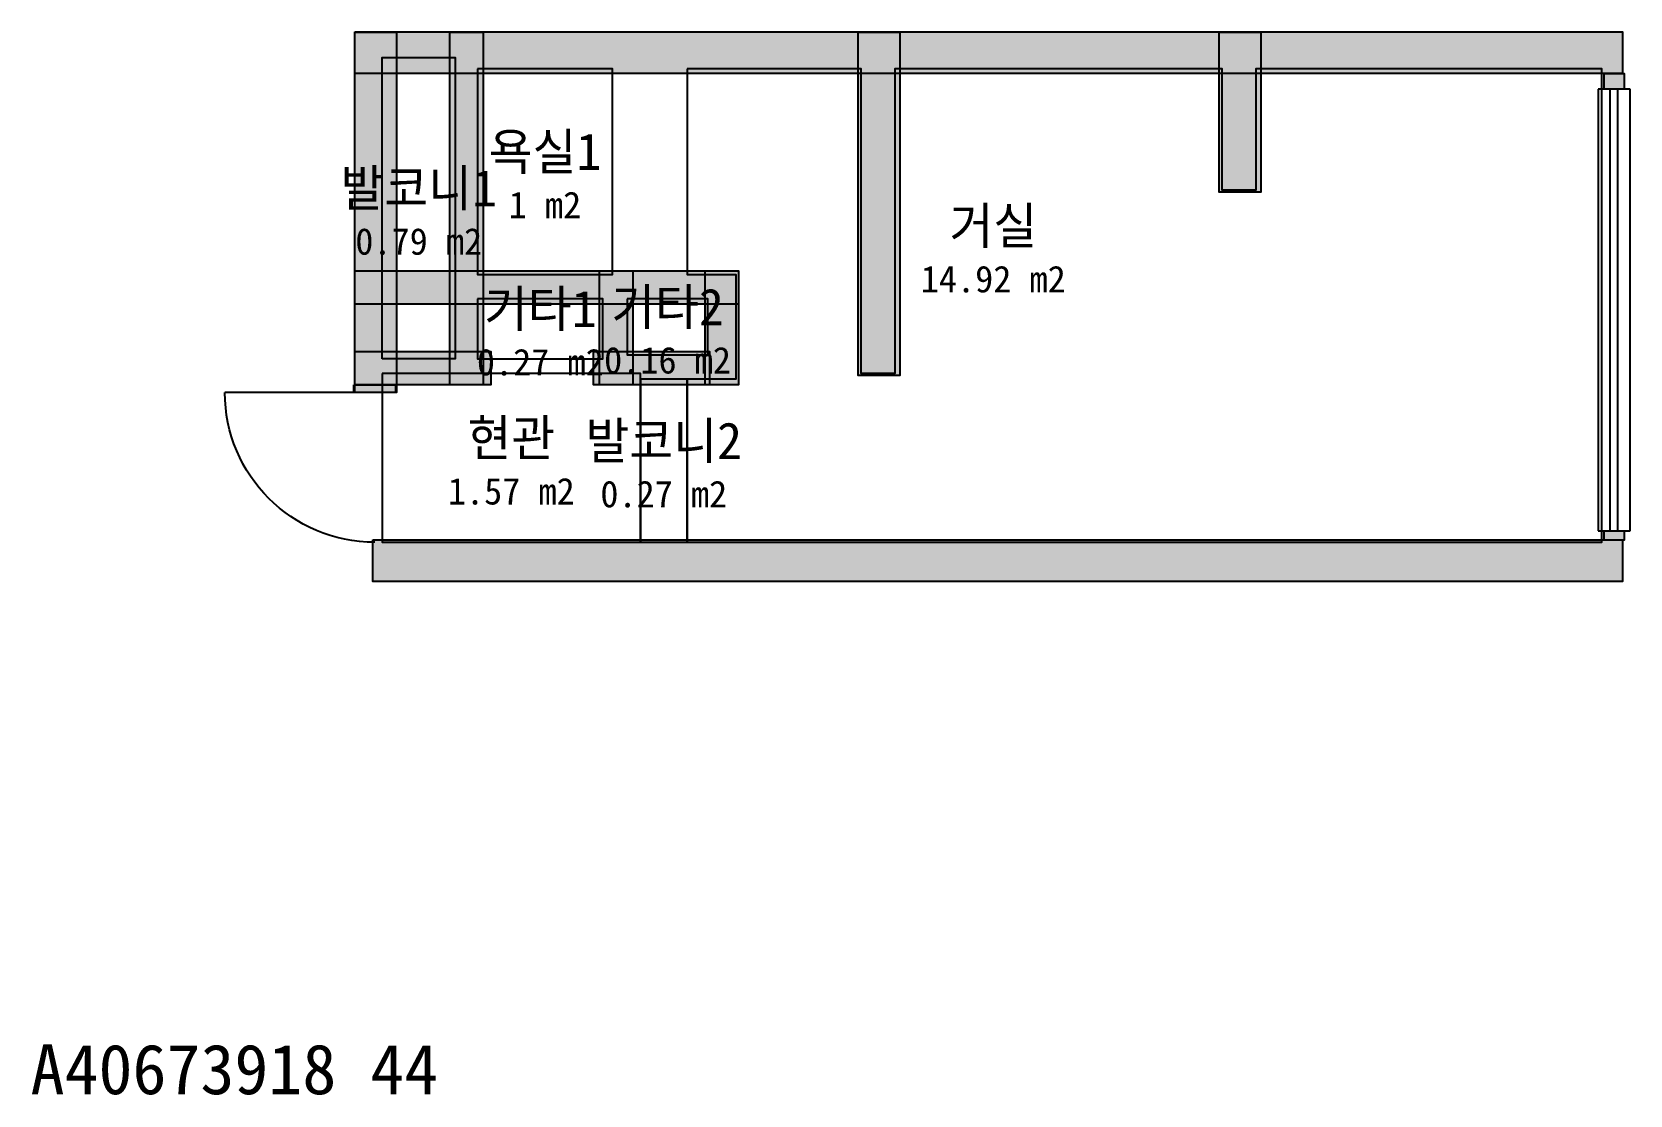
# Model space of a CAD drawing. Header units: millimetres. Extents: x 9 to 9607, y -905 to 5479.
import ezdxf
from ezdxf.enums import TextEntityAlignment as Align

# ---------------------------------------------------------------- set-up
doc = ezdxf.new("R2010")
doc.units = ezdxf.units.MM
for name, color, linetype in [('A-ANNO-TEXT', 7, 'Continuous'), ('A-AREA', 9, 'Continuous'), ('A-AREA-IDEN', 7, 'Continuous'), ('A-DOOR', 4, 'Continuous'), ('A-GLAZ', 5, 'Continuous'), ('A-WALL-EXTR', 7, 'Continuous'), ('A-WALL-PATT', 8, 'Continuous'), ('A-WALL-PRTN', 8, 'Continuous'), ('A-WALL-STRC', 7, 'Continuous')]:
    doc.layers.add(name, color=color, linetype=linetype)

# ---------------------------------------------------------------- blocks, each defined once
blk = doc.blocks.new('JJ-DOOR-SWING')
blk.add_line((0, 0), (0, 1000))
blk.add_arc((0, 0), 1000, 0, 90)
at = {"flags": 1}
for tag, p in [('WIDTH', (0, -150)), ('TYPE', (0, -250))]:
    blk.add_attdef(tag, p, '', height=80, dxfattribs=at)
blk = doc.blocks.new('JJ-WIN-DOUBLE')
for p, q in [((1000, 500), (0, 500)), ((0, 500), (0, -500)), ((1000, -500), (1000, 500)), ((0, 120), (1000, 120)), ((0, -120), (1000, -120)), ((0, -500), (1000, -500))]:
    blk.add_line(p, q)
at = {"flags": 1}
for tag, p in [('WIDTH', (0, -700)), ('TYPE', (0, -800))]:
    blk.add_attdef(tag, p, '', height=80, dxfattribs=at)

msp = doc.modelspace()

# ---------------------------------------------------------------- linework, layer by layer
at = {"layer": 'A-AREA'}
for points in [[(2112.4, 3516.9), (2112.4, 5325.8), (2550.6, 5325.8), (2550.6, 3516.9)], [(2685.4, 5258.4), (2685.4, 4022.5), (3494.4, 4022.5), (3494.4, 5258.4)], [(3943.8, 5258.4), (3943.8, 4022.5), (4236, 4022.5), (4236, 3393.3), (3943.8, 3393.3), (3943.8, 2415.7), (9438.2, 2415.7), (9438.2, 5258.4), (7359.6, 5258.4), (7359.6, 4528.1), (7157.3, 4528.1), (7157.3, 5258.4), (5191, 5258.4), (5191, 3427), (4988.8, 3427), (4988.8, 5258.4)], [(2685.4, 3876.4), (2685.4, 3516.9), (3438.2, 3516.9), (3438.2, 3876.4)], [(3584.3, 3876.4), (3584.3, 3539.3), (4067.4, 3539.3), (4067.4, 3876.4)], [(2112.4, 3427), (2112.4, 2415.7), (3662.9, 2415.7), (3662.9, 3427)], [(3662.9, 3393.3), (3662.9, 2415.7), (3943.8, 2415.7), (3943.8, 3393.3)]]:
    msp.add_lwpolyline(points, close=True, dxfattribs=at)
at = {"layer": 'A-WALL-EXTR'}
for points in [[(1948, 5478.7), (2198, 5478.7), (2198, 3314.6), (1948, 3314.6)], [(1948.3, 5478.9), (9561.8, 5478.9), (9561.8, 5228.9), (1948.3, 5228.9)], [(4970.5, 5478.7), (5220.5, 5478.7), (5220.5, 3415.7), (4970.5, 3415.7)], [(7139, 5478.7), (7389, 5478.7), (7389, 4516.9), (7139, 4516.9)], [(1942.4, 3360.7), (2192.4, 3360.7), (2192.4, 3314.6), (1942.4, 3314.6)], [(2056.2, 2428.4), (9561.8, 2428.4), (9561.8, 2178.4), (2056.2, 2178.4)]]:
    msp.add_lwpolyline(points, close=True, dxfattribs=at)
at = {"layer": 'A-WALL-PATT', "color": 8}
for points in [[(1948, 5478.7), (2198, 5478.7), (1948, 3314.6), (2198, 3314.6)], [(1948.3, 5478.9), (9561.8, 5478.9), (1948.3, 5228.9), (9561.8, 5228.9)], [(2518, 5478.7), (2718, 5478.7), (2518, 3360.7), (2718, 3360.7)], [(4970.5, 5478.7), (5220.5, 5478.7), (4970.5, 3415.7), (5220.5, 3415.7)], [(7139, 5478.7), (7389, 5478.7), (7139, 4516.9), (7389, 4516.9)], [(9451.2, 5229.2), (9571.2, 5229.2), (9451.2, 5134.8), (9571.2, 5134.8)], [(1948.3, 4043.8), (4251.7, 4043.8), (1948.3, 3843.8), (4251.7, 3843.8)], [(3416.9, 4043.8), (3616.9, 4043.8), (3416.9, 3360.7), (3616.9, 3360.7)], [(4051.7, 4043.8), (4251.7, 4043.8), (4051.7, 3360.7), (4251.7, 3360.7)], [(1948.3, 3560.7), (2764, 3560.7), (1948.3, 3360.7), (2764, 3360.7)], [(3382, 3560.7), (4078.7, 3560.7), (3382, 3360.7), (4078.7, 3360.7)], [(1942.4, 3360.7), (2192.4, 3360.7), (1942.4, 3314.6), (2192.4, 3314.6)], [(2056.2, 2428.4), (9561.8, 2428.4), (2056.2, 2178.4), (9561.8, 2178.4)], [(9451.2, 2483.1), (9571.2, 2483.1), (9451.2, 2428.1), (9571.2, 2428.1)]]:
    msp.add_solid(points, dxfattribs=at)
at = {"layer": 'A-WALL-PRTN'}
for points in [[(9451.2, 5229.2), (9571.2, 5229.2), (9571.2, 5134.8), (9451.2, 5134.8)], [(9451.2, 2483.1), (9571.2, 2483.1), (9571.2, 2428.1), (9451.2, 2428.1)]]:
    msp.add_lwpolyline(points, close=True, dxfattribs=at)
at = {"layer": 'A-WALL-STRC'}
for points in [[(2518, 5478.7), (2718, 5478.7), (2718, 3360.7), (2518, 3360.7)], [(1948.3, 4043.8), (4251.7, 4043.8), (4251.7, 3843.8), (1948.3, 3843.8)], [(3416.9, 4043.8), (3616.9, 4043.8), (3616.9, 3360.7), (3416.9, 3360.7)], [(4051.7, 4043.8), (4251.7, 4043.8), (4251.7, 3360.7), (4051.7, 3360.7)], [(1948.3, 3560.7), (2764, 3560.7), (2764, 3360.7), (1948.3, 3360.7)], [(3382, 3560.7), (4078.7, 3560.7), (4078.7, 3360.7), (3382, 3360.7)]]:
    msp.add_lwpolyline(points, close=True, dxfattribs=at)

# ---------------------------------------------------------------- block references
at = {"layer": 'A-DOOR', "xscale": 0.9, "yscale": -0.9, "rotation": -90}
msp.add_blockref('JJ-DOOR-SWING', (2067.4, 3314.6), dxfattribs=at)
at = {"layer": 'A-GLAZ', "xscale": 2.651685393258427, "yscale": 0.1910112359550562, "rotation": 90}
msp.add_blockref('JJ-WIN-DOUBLE', (9511.2, 2483.1), dxfattribs=at)

# ---------------------------------------------------------------- texts
at = {"layer": 'A-ANNO-TEXT'}
msp.add_text('A40673918 44', height=300, dxfattribs=at).set_placement((0, -900))
at = {"layer": 'A-AREA-IDEN'}
for s, height, p in [('욕실1', 220, (3089.9, 4760.4)), ('발코니1', 220, (2331.5, 4541.3)), ('1 m2', 160, (3089.9, 4440.4)), ('거실', 220, (5782.3, 4315.2)), ('0.79 m2', 160, (2331.5, 4221.3)), ('14.92 m2', 160, (5782.3, 3995.2)), ('기타1', 220, (3061.8, 3816.6)), ('기타2', 220, (3825.8, 3827.9)), ('0.27 m2', 160, (3061.8, 3496.6)), ('0.16 m2', 160, (3825.8, 3507.9)), ('현관', 220, (2887.6, 3041.3)), ('발코니2', 220, (3803.4, 3024.5)), ('1.57 m2', 160, (2887.6, 2721.3)), ('0.27 m2', 160, (3803.4, 2704.5))]:
    msp.add_text(s, height=height, dxfattribs=at).set_placement(p, align=Align.MIDDLE_CENTER)

doc.saveas('drawing.dxf')
